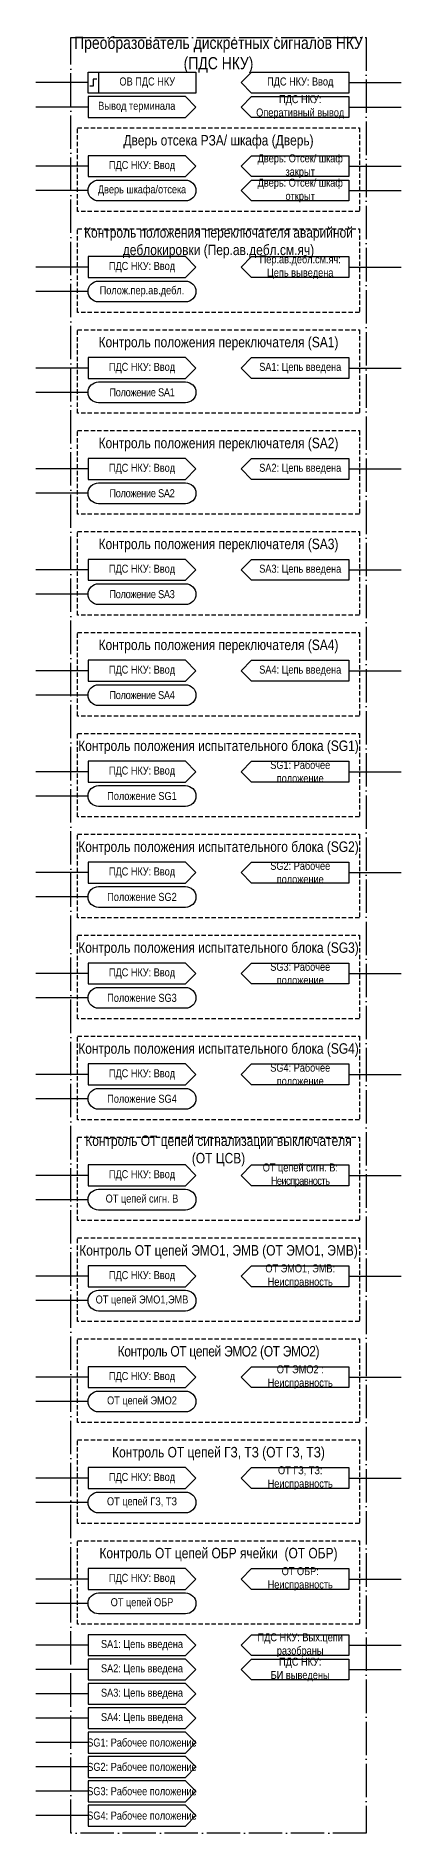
# Model space of a CAD drawing. Header units: millimetres. Extents: x -2609 to 701, y -63 to 764.
# Drawn here: x -922 to -817, y 227 to 743 of the extents above; entities that cross this region are included whole.
import ezdxf

# ---------------------------------------------------------------- set-up
doc = ezdxf.new("R2010")
doc.units = ezdxf.units.MM
doc.linetypes.add('ACAD_ISO04W100', pattern=[30, 24, -3, 0, -3])
doc.linetypes.add('штриховая2', pattern=[0.375, 0.25, -0.125])
doc.layers.add('TEXT', color=7, linetype='Continuous', lineweight=25)
doc.styles.add('2.5_Gost_RD', font='ARIALN.TTF', dxfattribs={"height": 2.5})
doc.styles.add('3.5_Gost_RD', font='ARIALN.TTF', dxfattribs={"height": 3.5})

msp = doc.modelspace()

# ---------------------------------------------------------------- linework, layer by layer
at = {"ltscale": 100}
for p, q in [((-907, 730), (-922, 730)), ((-832, 730), (-817, 730)), ((-907, 723), (-922, 723)), ((-832, 723), (-817, 723)), ((-907, 706), (-922, 706)), ((-832, 706), (-817, 706)), ((-907, 699), (-922, 699)), ((-832, 699), (-817, 699)), ((-907, 677), (-922, 677)), ((-832, 677), (-817, 677)), ((-907, 670), (-922, 670)), ((-907, 648), (-922, 648)), ((-832, 648), (-817, 648)), ((-907, 641), (-922, 641)), ((-907, 619), (-922, 619)), ((-832, 619), (-817, 619)), ((-907, 612), (-922, 612)), ((-907, 590), (-922, 590)), ((-832, 590), (-817, 590)), ((-907, 583), (-922, 583)), ((-907, 561), (-922, 561)), ((-832, 561), (-817, 561)), ((-907, 554), (-922, 554)), ((-907, 532), (-922, 532)), ((-832, 532), (-817, 532)), ((-907, 525), (-922, 525)), ((-907, 503), (-922, 503)), ((-832, 503), (-817, 503)), ((-907, 496), (-922, 496)), ((-907, 474), (-922, 474)), ((-832, 474), (-817, 474)), ((-907, 467), (-922, 467)), ((-907, 445), (-922, 445)), ((-832, 445), (-817, 445)), ((-907, 438), (-922, 438)), ((-907, 416), (-922, 416)), ((-832, 416), (-817, 416)), ((-907, 409), (-922, 409)), ((-907, 387), (-922, 387)), ((-832, 387), (-817, 387)), ((-907, 380), (-922, 380)), ((-907, 358), (-922, 358)), ((-832, 358), (-817, 358)), ((-907, 351), (-922, 351)), ((-907, 329), (-922, 329)), ((-832, 329), (-817, 329)), ((-907, 322), (-922, 322)), ((-907, 300), (-922, 300)), ((-832, 300), (-817, 300)), ((-907, 293), (-922, 293)), ((-907, 281), (-922, 281)), ((-832, 281), (-817, 281)), ((-907, 274), (-922, 274)), ((-832, 274), (-817, 274)), ((-907, 267), (-922, 267)), ((-907, 260), (-922, 260)), ((-907, 253), (-922, 253)), ((-907, 246), (-922, 246)), ((-907, 239), (-922, 239)), ((-907, 232), (-922, 232))]:
    msp.add_line(p, q, dxfattribs=at)
at = {"color": 251, "linetype": 'ACAD_ISO04W100', "lineweight": 30, "ltscale": 0.4, "true_color": 0x58595b}
msp.add_lwpolyline([(-912, 743), (-827, 743), (-827, 227), (-912, 227)], close=True, dxfattribs=at)
at = {"ltscale": 100}
for points in [[(-907, 733), (-876, 733), (-876, 727), (-907, 727)], [(-907, 733), (-904, 733), (-904, 727), (-907, 727)], [(-907, 726), (-907, 720), (-879, 720), (-876, 723), (-879, 726)], [(-907, 709), (-907, 703), (-879, 703), (-876, 706), (-879, 709)], [(-832, 703), (-860, 703), (-863, 706), (-860, 709), (-832, 709)], [(-860, 702), (-832, 702), (-832, 696), (-860, 696), (-863, 699)], [(-907, 680), (-907, 674), (-879, 674), (-876, 677), (-879, 680)], [(-832, 674), (-860, 674), (-863, 677), (-860, 680), (-832, 680)], [(-907, 651), (-907, 645), (-879, 645), (-876, 648), (-879, 651)], [(-832, 645), (-860, 645), (-863, 648), (-860, 651), (-832, 651)], [(-907, 622), (-907, 616), (-879, 616), (-876, 619), (-879, 622)], [(-832, 616), (-860, 616), (-863, 619), (-860, 622), (-832, 622)], [(-907, 593), (-907, 587), (-879, 587), (-876, 590), (-879, 593)], [(-832, 587), (-860, 587), (-863, 590), (-860, 593), (-832, 593)], [(-907, 564), (-907, 558), (-879, 558), (-876, 561), (-879, 564)], [(-832, 558), (-860, 558), (-863, 561), (-860, 564), (-832, 564)], [(-907, 535), (-907, 529), (-879, 529), (-876, 532), (-879, 535)], [(-832, 529), (-860, 529), (-863, 532), (-860, 535), (-832, 535)], [(-907, 506), (-907, 500), (-879, 500), (-876, 503), (-879, 506)], [(-832, 500), (-860, 500), (-863, 503), (-860, 506), (-832, 506)], [(-907, 477), (-907, 471), (-879, 471), (-876, 474), (-879, 477)], [(-832, 471), (-860, 471), (-863, 474), (-860, 477), (-832, 477)], [(-907, 448), (-907, 442), (-879, 442), (-876, 445), (-879, 448)], [(-832, 442), (-860, 442), (-863, 445), (-860, 448), (-832, 448)], [(-907, 419), (-907, 413), (-879, 413), (-876, 416), (-879, 419)], [(-832, 413), (-860, 413), (-863, 416), (-860, 419), (-832, 419)], [(-907, 390), (-907, 384), (-879, 384), (-876, 387), (-879, 390)], [(-832, 384), (-860, 384), (-863, 387), (-860, 390), (-832, 390)], [(-907, 361), (-907, 355), (-879, 355), (-876, 358), (-879, 361)], [(-832, 355), (-860, 355), (-863, 358), (-860, 361), (-832, 361)], [(-907, 332), (-907, 326), (-879, 326), (-876, 329), (-879, 332)], [(-832, 326), (-860, 326), (-863, 329), (-860, 332), (-832, 332)], [(-907, 303), (-907, 297), (-879, 297), (-876, 300), (-879, 303)], [(-832, 297), (-860, 297), (-863, 300), (-860, 303), (-832, 303)], [(-907, 284), (-907, 278), (-879, 278), (-876, 281), (-879, 284)], [(-907, 277), (-907, 271), (-879, 271), (-876, 274), (-879, 277)], [(-907, 270), (-907, 264), (-879, 264), (-876, 267), (-879, 270)], [(-907, 263), (-907, 257), (-879, 257), (-876, 260), (-879, 263)], [(-907, 256), (-907, 250), (-879, 250), (-876, 253), (-879, 256)], [(-907, 249), (-907, 243), (-879, 243), (-876, 246), (-879, 249)], [(-907, 242), (-907, 236), (-879, 236), (-876, 239), (-879, 242)], [(-907, 235), (-907, 229), (-879, 229), (-876, 232), (-879, 235)]]:
    msp.add_lwpolyline(points, close=True, dxfattribs=at)
at = {"lineweight": 30, "ltscale": 100}
msp.add_lwpolyline([(-904.5, 731), (-905.5, 731), (-905.5, 729), (-906.5, 729)], dxfattribs=at)
at = {"ltscale": 100}
for points in [[(-863, 730), (-860, 733), (-832, 733), (-832, 727), (-860, 727), (-863, 730)], [(-863, 723), (-860, 726), (-832, 726), (-832, 720), (-860, 720), (-863, 723)], [(-863, 281), (-860, 284), (-832, 284), (-832, 278), (-860, 278), (-863, 281)], [(-863, 274), (-860, 277), (-832, 277), (-832, 271), (-860, 271), (-863, 274)]]:
    msp.add_lwpolyline(points, dxfattribs=at)
at = {"linetype": 'штриховая2', "ltscale": 5}
for points in [[(-910, 717), (-829, 717), (-829, 693), (-910, 693)], [(-910, 688), (-829, 688), (-829, 664), (-910, 664)], [(-910, 659), (-829, 659), (-829, 635), (-910, 635)], [(-910, 630), (-829, 630), (-829, 606), (-910, 606)], [(-910, 601), (-829, 601), (-829, 577), (-910, 577)], [(-910, 572), (-829, 572), (-829, 548), (-910, 548)], [(-910, 543), (-829, 543), (-829, 519), (-910, 519)], [(-910, 514), (-829, 514), (-829, 490), (-910, 490)], [(-910, 485), (-829, 485), (-829, 461), (-910, 461)], [(-910, 456), (-829, 456), (-829, 432), (-910, 432)], [(-910, 427), (-829, 427), (-829, 403), (-910, 403)], [(-910, 398), (-829, 398), (-829, 374), (-910, 374)], [(-910, 369), (-829, 369), (-829, 345), (-910, 345)], [(-910, 340), (-829, 340), (-829, 316), (-910, 316)], [(-910, 311), (-829, 311), (-829, 287), (-910, 287)]]:
    msp.add_lwpolyline(points, close=True, dxfattribs=at)
at = {"ltscale": 100}
for points in [[(-904, 696, -1), (-904, 702), (-879, 702, -1), (-879, 696)], [(-904, 667, -1), (-904, 673), (-879, 673, -1), (-879, 667)], [(-904, 638, -1), (-904, 644), (-879, 644, -1), (-879, 638)], [(-904, 609, -1), (-904, 615), (-879, 615, -1), (-879, 609)], [(-904, 580, -1), (-904, 586), (-879, 586, -1), (-879, 580)], [(-904, 551, -1), (-904, 557), (-879, 557, -1), (-879, 551)], [(-904, 522, -1), (-904, 528), (-879, 528, -1), (-879, 522)], [(-904, 493, -1), (-904, 499), (-879, 499, -1), (-879, 493)], [(-904, 464, -1), (-904, 470), (-879, 470, -1), (-879, 464)], [(-904, 435, -1), (-904, 441), (-879, 441, -1), (-879, 435)], [(-904, 406, -1), (-904, 412), (-879, 412, -1), (-879, 406)], [(-904, 377, -1), (-904, 383), (-879, 383, -1), (-879, 377)], [(-904, 348, -1), (-904, 354), (-879, 354, -1), (-879, 348)], [(-904, 319, -1), (-904, 325), (-879, 325, -1), (-879, 319)], [(-904, 290, -1), (-904, 296), (-879, 296, -1), (-879, 290)]]:
    msp.add_lwpolyline(points, format="xyb", close=True, dxfattribs=at)

# ---------------------------------------------------------------- texts
at = {"color": 30, "ltscale": 100, "true_color": 0xf7941d, "insert": (-869.5, 738), "char_height": 3.5, "width": 85, "attachment_point": 5, "style": '3.5_Gost_RD'}
msp.add_mtext('Преобразователь дискретных сигналов НКУ (ПДС НКУ)', dxfattribs=at)
at = {"color": 0, "ltscale": 100, "char_height": 2.3, "width": 28, "attachment_point": 5, "style": '2.5_Gost_RD'}
for s, insert in [('{\\C256;ОВ ПДС НКУ}', (-890, 730)), ('{\\C256;Вывод терминала}', (-893, 723))]:
    msp.add_mtext(s, dxfattribs=dict(at, insert=insert))
at = {"ltscale": 100, "char_height": 2.3, "attachment_point": 5, "style": '2.5_Gost_RD'}
for s, insert, width in [('ПДС НКУ: Ввод', (-846, 730), 28), ('ПДС НКУ: Оперативный вывод', (-846, 723), 28), ('ПДС НКУ: Ввод', (-891.5, 706), 31), ('Дверь: Отсек/ шкаф закрыт', (-846, 706), 28), ('Дверь: Отсек/ шкаф открыт', (-846, 699), 28), ('ПДС НКУ: Ввод', (-891.5, 677), 31), ('Пер.ав.дебл.см.яч: Цепь выведена', (-846, 677), 28), ('ПДС НКУ: Ввод', (-891.5, 648), 31), ('SA1: Цепь введена', (-846, 648), 28), ('ПДС НКУ: Ввод', (-891.5, 619), 31), ('SA2: Цепь введена', (-846, 619), 28), ('ПДС НКУ: Ввод', (-891.5, 590), 31), ('SA3: Цепь введена', (-846, 590), 28), ('ПДС НКУ: Ввод', (-891.5, 561), 31), ('SA4: Цепь введена', (-846, 561), 28), ('ПДС НКУ: Ввод', (-891.5, 532), 31), ('SG1: Рабочее положение', (-846, 532), 28), ('SG2: Рабочее положение', (-846, 503), 28), ('ПДС НКУ: Ввод', (-891.5, 503), 31), ('ПДС НКУ: Ввод', (-891.5, 474), 31), ('SG3: Рабочее положение', (-846, 474), 28), ('ПДС НКУ: Ввод', (-891.5, 445), 31), ('SG4: Рабочее положение', (-846, 445), 28), ('ОТ цепей сигн. В{\\T0.9;: Неисправность }', (-846, 416), 28), ('ПДС НКУ: Ввод', (-891.5, 416), 31), ('ПДС НКУ: Ввод', (-891.5, 387), 31), ('ОТ ЭМО1, ЭМВ: Неисправность', (-846, 387), 28), ('ПДС НКУ: Ввод', (-891.5, 358), 31), ('ОТ ЭМО2 : Неисправность', (-846, 358), 28), ('ПДС НКУ: Ввод', (-891.5, 329), 31), ('ОТ ГЗ, ТЗ: Неисправность', (-846, 329), 28), ('ПДС НКУ: Ввод', (-891.5, 300), 31), ('ОТ ОБР: Неисправность ', (-846, 300), 28), ('ПДС НКУ: Вых.цепи разобраны', (-846, 281), 28), ('SA1: Цепь введена', (-891.5, 281), 31), ('SA2: Цепь введена', (-891.5, 274), 31), ('ПДС НКУ: \\PБИ выведены', (-846, 274), 28), ('SA3: Цепь введена', (-891.5, 267), 31), ('SA4: Цепь введена', (-891.5, 260), 31), ('SG1: Рабочее положение', (-891.5, 253), 31), ('SG2: Рабочее положение', (-891.5, 246), 31), ('SG3: Рабочее положение', (-891.5, 239), 31), ('SG4: Рабочее положение', (-891.5, 232), 31)]:
    msp.add_mtext(s, dxfattribs=dict(at, insert=insert, width=width))
at = {"color": 30, "ltscale": 100, "char_height": 3, "width": 81, "attachment_point": 5, "style": '3.5_Gost_RD'}
for s, insert in [('Дверь отсека РЗА/ шкафа (Дверь)', (-869.5, 713)), ('Контроль положения переключателя аварийной деблокировки (Пер.ав.дебл.см.яч)', (-869.5, 684)), ('Контроль положения переключателя (SA1)', (-869.5, 655)), ('Контроль положения переключателя (SA2)', (-869.5, 626)), ('Контроль положения переключателя (SA3)', (-869.5, 597)), ('Контроль положения переключателя (SA4)', (-869.5, 568)), ('Контроль положения испытательного блока (SG1)', (-869.5, 539)), ('Контроль положения испытательного блока (SG2)', (-869.5, 510)), ('Контроль положения испытательного блока (SG3)', (-869.5, 481)), ('Контроль положения испытательного блока (SG4)', (-869.5, 452)), ('Контроль ОТ цепей сигнализации выключателя (ОТ ЦСВ)', (-869.5, 423)), ('Контроль ОТ цепей ЭМО1, ЭМВ (ОТ ЭМО1, ЭМВ)', (-869.5, 394)), ('{\\T0.95;Контроль ОТ цепей ЭМО2 (ОТ ЭМО2)}', (-869.5, 365)), ('Контроль ОТ цепей ГЗ, ТЗ (ОТ ГЗ, ТЗ)', (-869.5, 336)), ('Контроль ОТ цепей ОБР ячейки  (ОТ ОБР) ', (-869.5, 307))]:
    msp.add_mtext(s, dxfattribs=dict(at, insert=insert))
at = {"layer": 'TEXT', "ltscale": 100, "char_height": 2.3, "width": 31, "attachment_point": 5, "style": '2.5_Gost_RD'}
for s, insert in [('Дверь шкафа/отсека', (-891.5, 699)), ('Полож.пер.ав.дебл.', (-891.5, 670)), ('{\\T0.95;Положение SA1}', (-891.5, 641)), ('{\\T0.95;Положение SA2}', (-891.5, 612)), ('{\\T0.95;Положение SA3}', (-891.5, 583)), ('{\\T0.95;Положение SA4}', (-891.5, 554)), ('Положение SG1', (-891.5, 525)), ('Положение SG2', (-891.5, 496)), ('Положение SG3', (-891.5, 467)), ('Положение SG4', (-891.5, 438)), ('\\pt11.5;ОТ цепей сигн. В', (-891.5, 409)), ('ОТ цепей ЭМО1,ЭМВ', (-891.5, 380)), ('ОТ цепей ЭМО2', (-891.5, 351)), ('ОТ цепей ГЗ, ТЗ', (-891.5, 322)), ('ОТ цепей ОБР', (-891.5, 293))]:
    msp.add_mtext(s, dxfattribs=dict(at, insert=insert))

doc.saveas('drawing.dxf')
